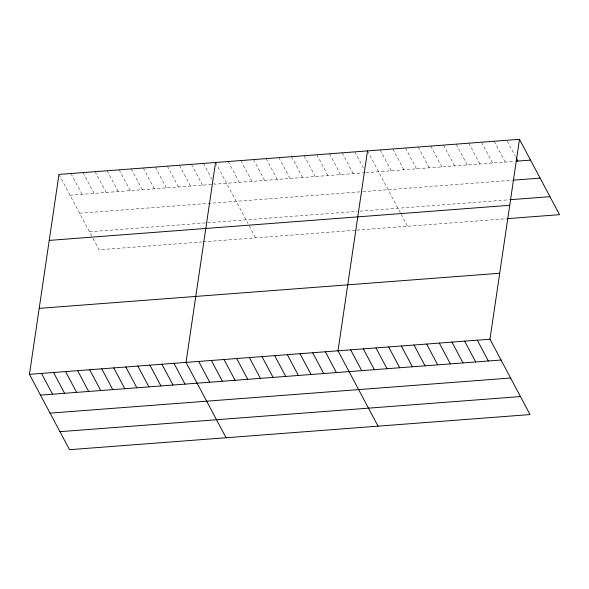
<?xml version="1.0" encoding="UTF-8"?>
<svg xmlns="http://www.w3.org/2000/svg" width="589" height="589" viewBox="0 0 589 589"><rect width="100%" height="100%" fill="white"/><g stroke="black" fill="none" stroke-linecap="round" stroke-linejoin="round"><path stroke-width="0.44" stroke-dasharray="2.94 2.21" d="M70.032 195.231L212.843 184.342M365.003 172.739L214.558 184.21L213.711 182.605M365.909 172.665L514.263 161.357M79.603 213.233L360.107 191.845M362.817 191.639L512.077 180.256M89.462 231.779L357.302 211.355M360.019 211.149L509.271 199.767M202.27 241.91L99.033 249.78L93.055 238.53M203.131 241.843L355.115 230.255M356.927 230.115L506.179 218.74M507.247 141.08L515.331 156.284M494.156 141.25L505.215 162.049M481.493 142.214L492.551 163.013M468.829 143.179L479.888 163.978M456.166 144.143L467.224 164.942M443.502 145.108L454.561 165.907M430.839 146.072L441.897 166.871M418.175 147.044L429.234 167.843M405.504 148.008L416.563 168.807M392.841 148.973L403.899 169.772M380.177 149.937L391.236 170.736M367.514 150.902L400.402 212.754M401.197 214.256L407.581 226.257M354.85 151.866L363.781 168.668M342.187 152.838L353.245 173.63M329.523 153.803L340.582 174.602M316.86 154.767L327.918 175.566M304.196 155.732L315.255 176.531M291.533 156.696L302.591 177.495M278.869 157.661L289.928 178.46M266.199 158.625L277.257 179.424M253.535 159.597L264.594 180.396M240.872 160.561L251.93 181.36M228.208 161.526L239.267 182.325M215.545 162.49L248.035 223.592M249.228 225.845L255.611 237.846M203.499 163.411L212.011 179.409M191.454 164.331L202.513 185.13M179.409 165.244L190.468 186.043M167.372 166.164L178.43 186.963M155.327 167.085L166.385 187.884M143.282 168.005L154.34 188.797M131.237 168.918L142.295 189.717M119.192 169.838L130.25 190.637M107.146 170.758L118.205 191.558M95.101 171.679L106.16 192.47M83.056 172.592L94.115 193.391M71.011 173.512L82.07 194.311M58.974 174.432L91.855 236.277"/><path stroke-width="0.88" d="M519.483 139.313L489.967 339.22L530.026 414.568L69.517 449.687L29.45 374.332L58.974 174.432L519.483 139.313L559.55 214.668L507.085 218.666M215.545 162.49L186.028 362.397L226.088 437.745M367.514 150.902L337.998 350.808L378.057 426.156M516.067 161.217L530.542 160.112M512.975 180.182L540.113 178.114M510.177 199.7L549.979 196.667M49.226 240.4L509.743 205.281M39.191 308.364L499.708 273.252M29.45 374.332L489.967 339.22M40.508 395.131L501.025 360.019M50.08 413.132L510.597 378.02M59.945 431.678L520.455 396.566M516.178 157.881L517.878 161.077M477.304 340.184L488.362 360.983M464.633 341.149L475.698 361.948M451.969 342.113L463.028 362.912M439.306 343.078L450.364 363.877M426.642 344.05L437.701 364.841M413.979 345.014L425.037 365.813M401.315 345.979L412.374 366.778M388.652 346.943L399.71 367.742M375.988 347.908L387.047 368.707M363.325 348.872L374.383 369.671M350.661 349.837L361.72 370.636M325.334 351.773L336.393 372.572M312.663 352.737L323.722 373.536M300 353.702L311.058 374.501M287.336 354.666L298.395 375.465M274.673 355.631L285.731 376.43M262.009 356.603L273.068 377.402M249.346 357.567L260.404 378.366M236.682 358.532L247.741 379.331M224.019 359.496L235.077 380.295M211.355 360.461L222.414 381.26M198.692 361.425L209.75 382.224M173.983 363.31L185.042 384.109M161.938 364.23L172.997 385.029M149.893 365.151L160.952 385.95M137.848 366.063L148.907 386.863M125.803 366.984L136.862 387.783M113.758 367.904L124.816 388.703M101.713 368.824L112.771 389.624M89.668 369.737L100.726 390.536M77.63 370.658L88.689 391.457M65.585 371.578L76.644 392.377M53.54 372.498L64.599 393.297M41.495 373.411L52.554 394.21"/></g></svg>
